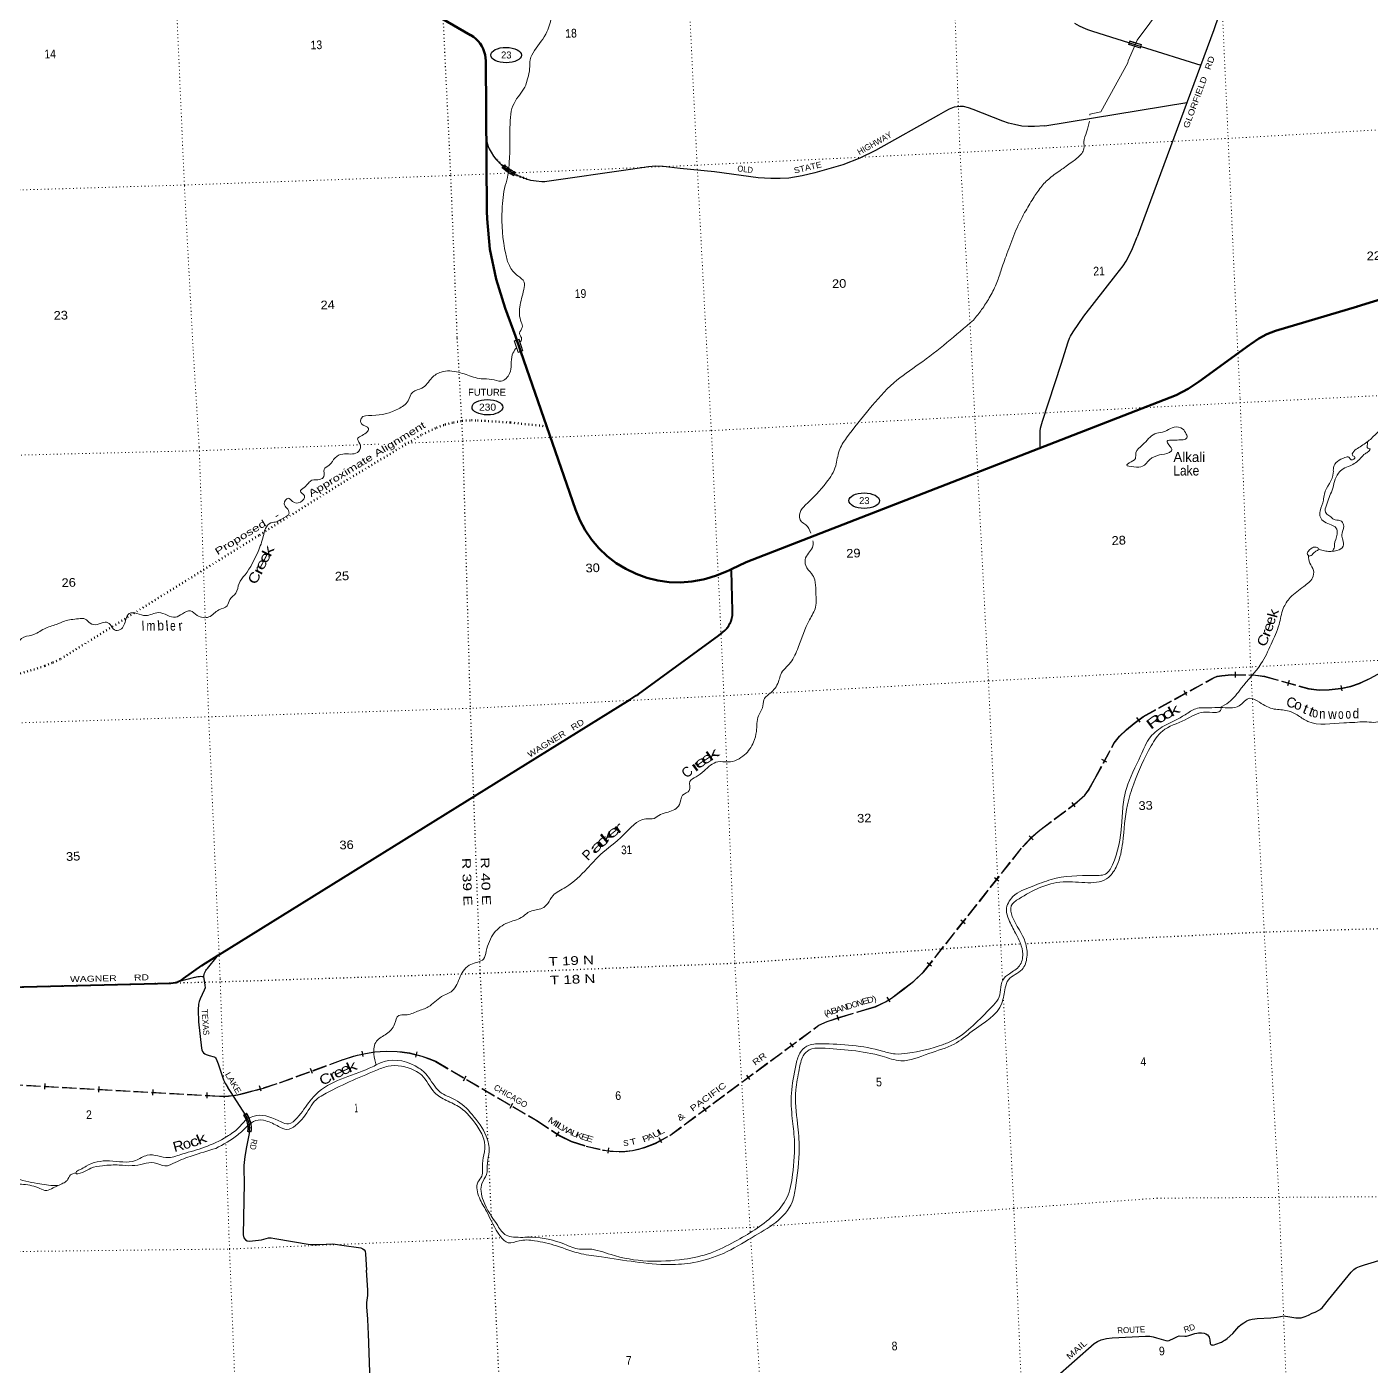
# Model space of a CAD drawing. Header units: feet. Extents: x 745759 to 1002271, y -170898 to 32007.
# Drawn here: x 783856 to 810881, y -144352 to -117429 of the extents above; entities that cross this region are included whole.
import ezdxf
from ezdxf.enums import TextEntityAlignment as Align

# ---------------------------------------------------------------- set-up
doc = ezdxf.new("R2010")
doc.units = ezdxf.units.FT
doc.header["$LTSCALE"] = 48
doc.header["$PDMODE"] = 32
doc.header["$PDSIZE"] = 24
doc.linetypes.add('DOTTED', pattern=[1.5, 0.3, -1.2])
doc.linetypes.add('LONG_DASHED', pattern=[7.5, 6, -1.5])
for name, color, linetype, lineweight in [('17', 7, 'Continuous', 25), ('23', 7, 'Continuous', 70), ('26', 7, 'Continuous', 40), ('29', 7, 'Continuous', 25), ('31', 7, 'Continuous', 13), ('39', 7, 'Continuous', 13), ('51', 7, 'DOTTED', 70), ('52', 7, 'Continuous', 25), ('59', 7, 'Continuous', 13), ('6', 7, 'DOTTED', 25), ('63', 7, 'Continuous', 25), ('7', 7, 'DOTTED', 13)]:
    doc.layers.add(name, color=color, linetype=linetype, lineweight=lineweight)
for name, color, linetype in [('27', 7, 'Continuous'), ('30', 7, 'Continuous'), ('41', 7, 'Continuous')]:
    doc.layers.add(name, color=color, linetype=linetype)

msp = doc.modelspace()

# ---------------------------------------------------------------- linework, layer by layer
at = {"layer": '17'}
for centre in [(793491.19, -117996.18), (800689.54, -126954.09)]:
    msp.add_ellipse(centre, major_axis=(-309.24, 1), ratio=0.500121, dxfattribs=at)
at = {"layer": '23'}
for points in [[(793676.9, -123646.65), (793473.11, -123081.86), (793288.68, -122497.68), (793166.33, -121897.42), (793107.39, -121287.67), (793102.66, -121134.95), (793081.56, -118114.27), (793078.14, -118051.81), (793068.21, -117990.06), (793051.88, -117929.68), (793029.32, -117871.34), (793000.8, -117815.68), (792966.61, -117763.3), (792927.13, -117714.79), (792882.79, -117670.66), (792834.09, -117631.42), (792781.56, -117597.48), (792777.94, -117595.42), (792185.32, -117253.39)], [(810598.43, -123049.79), (811584.09, -122746.61), (811718.67, -122717.95), (811855.51, -122703.51), (811993.11, -122703.46), (812129.96, -122717.8), (812264.56, -122746.35), (812395.44, -122788.83), (812521.16, -122844.75), (812538.24, -122853.84), (812563.4, -122867.22), (812588.24, -122882.02), (812608.22, -122893.92), (812655.15, -122924.98), (812724.66, -122972.4)], [(797995.82, -128342.28), (798020.82, -128330.52), (798319.28, -128190.17), (806842.79, -124880.9), (806963.26, -124829.99), (807199.8, -124707.48), (807422.23, -124560.92), (808429.71, -123828.89), (808468.39, -123798.64), (808622.61, -123695.54), (808786.76, -123609.12), (808959.04, -123540.34), (808960.9, -123539.71), (810605.3, -123048.11)], [(797995.82, -128342.28), (797970.82, -128354.64), (797933.29, -128373.21), (797723.76, -128459.58), (797506.34, -128523.58), (797449.74, -128537.73), (797224.59, -128578.56), (796996.4, -128595.63), (796767.68, -128588.75), (796540.93, -128558), (796318.63, -128503.72), (796103.23, -128426.49), (795897.08, -128327.18), (795702.44, -128206.86), (795521.45, -128066.86), (795356.08, -127908.7), (795208.14, -127734.12), (795079.27, -127545.04), (794970.87, -127343.52), (794884.12, -127131.78), (793786.68, -123963.58), (793676.62, -123645.85)]]:
    msp.add_lwpolyline(points, dxfattribs=at)
at = {"layer": '26'}
for points in [[(787700.52, -136093.59), (787726.42, -136077.38), (795984.98, -130952.1), (796108.19, -130873.51), (796152.75, -130840.34), (797768.52, -129667), (797850.63, -129600.12), (797887.74, -129563.48), (797912.81, -129538.73), (797934.48, -129513.8), (797942.96, -129504.04), (797969.37, -129466.3), (797977.76, -129451.17), (797991.57, -129426.24), (798001.88, -129401.17), (798013.37, -129373.23), (798029.48, -129318.3), (798039.75, -129261.98), (798044.09, -129204.9), (798043.73, -129168.49), (798020.82, -128362.05), (797995.82, -128342.28)], [(786899.55, -136620.29), (786930.08, -136607.22), (786970.24, -136584.79), (787003.42, -136561.72), (787372.71, -136298.79), (787700.52, -136093.59)], [(782448.95, -136762.51), (786752.93, -136651.98), (786798.74, -136647.82), (786843.86, -136638.91), (786887.8, -136625.32), (786899.55, -136620.29)]]:
    msp.add_lwpolyline(points, dxfattribs=at)
at = {"layer": '29'}
for p, q in [((807716.28, -117490.51), (806180.88, -121649.6)), ((804318.39, -119416.45), (807176.52, -118952.61))]:
    msp.add_line(p, q, dxfattribs=at)
for points in [[(807870, -116780.07), (807867.79, -116895.02), (807856.8, -117002.77), (807841.41, -117110.52), (807812.84, -117213.88), (807716.28, -117490.51)], [(804915.66, -117353.68), (805014.86, -117406.3), (805083, -117439.29), (805181.91, -117478.87), (805280.05, -117514.13)], [(805280.05, -117514.13), (806256.86, -117821.07), (807455.23, -118197.64)], [(804318.39, -119416.45), (804111.51, -119432.72), (803984.03, -119432.72), (803860.94, -119423.92), (803711.48, -119393.13), (803592.79, -119362.35), (803474.1, -119322.76), (802880.66, -119089.66), (802783.95, -119054.48), (802687.24, -119032.49), (802616.91, -119028.09), (802500.42, -119044.58), (802397.11, -119080.87), (802326.78, -119120.45), (802186.11, -119204.01), (800920.1, -119916.51), (800599.2, -120070.45), (800260.71, -120202.39)], [(793093.38, -119716.62), (793132.78, -119836.79), (793152.57, -119883.52), (793188.83, -119951.14), (793238.29, -120028.11), (793284.44, -120088.58), (793339.4, -120145.21), (793378.96, -120184.24), (793440.5, -120239.77), (793552.6, -120325.54), (793646.01, -120385.46), (793676.78, -120401.95), (793717.44, -120419)], [(800260.71, -120202.39), (799700.25, -120364.03), (799445.29, -120423.4), (799172.74, -120467.38), (799001.3, -120480.58), (798812.28, -120476.18), (798557.31, -120460.79), (797678.13, -120346.44), (796992.37, -120276.07), (796645.11, -120236.48), (796491.24, -120232.09), (796354.98, -120245.28), (795994.51, -120298.05), (794310.88, -120539.96)], [(794310.88, -120539.96), (794266.94, -120543.25), (794209.79, -120543.25), (794093.3, -120532.25), (793987.8, -120514.66), (793902.07, -120489.37), (793717.44, -120419)], [(805104.33, -123243.73), (805751.18, -122423.43), (805896.24, -122234.31), (805953.39, -122137.56), (806010.53, -122036.4), (806085.26, -121882.46), (806180.88, -121649.6)], [(804224.38, -125897.74), (804229, -125557), (804236, -125499), (804273, -125356), (804647, -124207), (804790, -123762), (804818, -123688), (804838, -123648), (804892, -123557), (805105.17, -123242.67)], [(787410.08, -136521.73), (787411.47, -136510.81), (787417.22, -136482.12), (787425.94, -136454.2), (787437.53, -136427.34), (787451.87, -136401.84), (787468.79, -136377.97), (787488.11, -136356.01), (787680.58, -136118.22), (787700.52, -136093.59)], [(786899.55, -136620.29), (787232.89, -136535.58), (787243.1, -136533.16), (787267.58, -136527.36), (787293.1, -136520.83), (787295.59, -136520.19), (787323.67, -136516.06), (787352.02, -136514.89), (787380.35, -136516.68), (787410.08, -136521.73)], [(787410.08, -136521.73), (787437, -136693), (787439, -136745), (787423, -136791), (787339, -136969), (787321, -137021), (787307, -137076), (787299, -137188), (787307, -137432), (787365, -137958), (787375, -137994), (787390, -138025), (787408, -138054), (787432, -138074), (787461, -138089), (787521, -138109), (787623, -138136), (787634, -138143), (787651, -138157), (787664, -138176), (787704, -138274), (787810, -138599), (787848, -138675), (787895.29, -138750.72)], [(788329.46, -139639.81), (788335, -139563), (788330, -139499), (788310, -139428), (788263, -139317), (787947.77, -138829.26), (787895.29, -138750.72)], [(788329.46, -139639.81), (788272, -139946), (788240, -140137), (788220, -140316), (788218, -140382), (788223, -140676), (788205, -141714), (788220, -141775), (788249, -141812), (788287, -141833), (788334, -141838), (788394, -141835), (788574, -141812), (788717, -141776), (788768, -141775), (788841, -141785), (789549, -141904), (789616, -141910), (789745, -141905), (789999, -141896), (790055, -141901), (790188, -141921), (790568, -141977), (790607, -141995), (790635, -142017), (790658, -142044), (790666, -142092), (790684, -142422)], [(810025, -143017), (810482, -142466), (810536, -142409), (810583, -142379), (810647, -142350), (810750, -142314), (811594, -142059), (811699, -142023), (811805, -141967), (811973.09, -141854.11)], [(790690.33, -143165.57), (790691, -143117), (790693, -143071), (790713, -142929), (790714, -142891), (790708, -142826), (790684, -142422)], [(790829.92, -146811.3), (790726.93, -143696.19), (790720.16, -143573.63), (790707.51, -143402.97), (790690.33, -143165.57)], [(807472, -143682), (807522, -143691), (807558, -143704), (807589, -143724), (807614, -143748), (807625, -143769), (807637, -143820), (807648, -143900), (807655, -143910), (807668, -143921), (807683, -143926), (807696, -143928), (807724, -143926), (807761, -143913), (807874, -143867), (807916, -143846), (807940, -143830), (807987, -143797), (808098, -143699), (808224, -143555), (808266, -143518), (808319, -143480), (808382, -143444), (808419, -143428), (808435, -143424), (808492, -143409), (808545, -143400), (808587, -143396), (808862, -143383), (808983, -143365), (809132, -143344), (809160, -143345), (809209, -143354), (809366, -143380), (809414, -143384), (809445, -143382), (809474, -143378), (809556, -143354), (809621, -143329), (809695, -143290), (809757, -143264), (809857, -143213), (809873, -143202), (809894, -143182), (809924, -143146), (810025, -143017)], [(804519, -144594), (805316, -143899), (805378, -143858), (805455, -143821), (805558, -143796), (805676, -143780), (806345, -143750), (806433, -143749), (806497, -143760), (806567, -143780), (806752, -143837), (806788, -143843), (806819, -143837), (806922, -143790), (806986, -143758), (807024, -143744), (807138, -143749), (807171, -143750), (807215, -143739), (807338, -143698), (807376, -143686), (807413, -143681), (807445, -143680), (807472, -143682)]]:
    msp.add_lwpolyline(points, dxfattribs=at)
at = {"layer": '29', "linetype": 'DOTTED', "lineweight": 100}
for centre, radius, start, end in [((794241.57, -119302.68), 1230.08, 220.3352, 254.3609), ((794159.71, -119427.5), 1082.03, 228.07248, 242.62848), ((787848.85, -139572.06), 485.84, 352.11777, 35.89011)]:
    msp.add_arc(centre, radius, start, end, dxfattribs=at)
at = {"layer": '29'}
msp.add_arc((787851.12, -139556.76), 485.5, 348.46302, 350.15, dxfattribs=at)
at = {"layer": '31'}
for p, q in [((806028.16, -117711.02), (806266.71, -117785.8)), ((806266.71, -117785.8), (806244.28, -117857.36)), ((793411.81, -120260.57), (793461.61, -120204.49)), ((793423.09, -120259.91), (793462.27, -120215.79)), ((793668.84, -120358.56), (793641.45, -120410.82)), ((793679.65, -120355.18), (793644.83, -120421.62)), ((788211.52, -139309.66), (788272.53, -139266.04)), ((788270.66, -139277.2), (788222.66, -139311.52)), ((788366.46, -139642.78), (788292.13, -139632.8)), ((788301.02, -139625.92), (788359.5, -139633.77))]:
    msp.add_line(p, q, dxfattribs=at)
msp.add_lwpolyline([(806244.28, -117857.36), (806005.73, -117782.58), (806028.16, -117711.02)], dxfattribs=at)
msp.add_lwpolyline([(806015.75, -117777.33), (806033.4, -117721.04), (806256.68, -117791.04), (806239.03, -117847.33)], close=True, dxfattribs=at)
for centre, radius, start, end in [((794159.72, -119427.5), 1044.53, 228.07237, 242.62836), ((794159.72, -119427.5), 1052.53, 228.49879, 242.2006), ((794159.71, -119427.5), 1119.53, 228.07257, 242.62858), ((794159.71, -119427.5), 1111.53, 228.49342, 242.2083), ((787850.49, -139571.24), 445.84, 352.11777, 35.89012), ((787850.49, -139571.24), 453.84, 353.07982, 34.90968), ((787850.5, -139571.24), 512.84, 352.99615, 34.98507), ((787850.5, -139571.24), 520.84, 352.11778, 35.89031)]:
    msp.add_arc(centre, radius, start, end, dxfattribs=at)
msp.add_point((793423.09, -120259.91), dxfattribs=at)
at = {"layer": '39'}
msp.add_line((805226.43, -119186.67), (805225.28, -119206.34), dxfattribs=at)
for points in [[(807846.08, -115308.68), (807752.29, -115335.72), (807321.75, -116046.7), (807283.43, -116108.38), (807169.15, -116251.07), (807106.89, -116319.56), (807053.88, -116426.04), (806959.8, -116634.58), (806175.85, -117693.38), (806120.81, -117820.67)], [(806120.81, -117820.67), (805993.85, -118114.29), (805990.97, -118150.66), (805450.41, -119139.19), (805226.43, -119186.67)]]:
    msp.add_lwpolyline(points, dxfattribs=at)
for points in [[(794510.07, -117001.43), (794419.76, -117201.79), (794311.26, -117527.66), (794061.49, -117906.42), (793974.63, -118088.53), (793964.25, -118270.21), (793925.85, -118456.82), (793884.04, -118599.21), (793676.67, -118918.17), (793594.6, -119124.31), (793570.22, -119372.93), (793554.56, -120153.22), (793531.64, -120356.1)], [(805221.71, -119321.75), (805161.18, -119543.39), (805107, -119740.58), (805107.3, -119877.59), (805063.96, -119971.67), (804889.8, -120130.39), (804661.4, -120292.86), (804423.32, -120467.73), (804239.99, -120654.95), (804085.96, -120877.51), (803915.79, -121163.04), (803719.26, -121570.32), (803557.5, -121994.61), (803435.49, -122339.05), (803343.13, -122601.94), (803204.82, -122876.38), (803051.23, -123113.02), (802888.04, -123322.47)], [(793531.64, -120356.1), (793526.23, -120403.99), (793474.51, -120615.2), (793409.49, -121106.92), (793481.85, -121997.22), (793555.58, -122228.59), (793727.15, -122434.66), (793851.88, -122559.62), (793846.52, -122708.9), (793767.06, -123062.05), (793759.38, -123201.33), (793794.68, -123363.41), (793816.28, -123473.54), (793759.43, -123586.18), (793781.26, -123642.37)], [(799618.43, -127605.54), (799519.67, -127442.43), (799430.6, -127377.45), (799399.23, -127191.42), (799506.33, -127046.29), (799933.3, -126584.65), (800117.73, -126253.28), (800184.59, -125952.67), (800335.49, -125691.07), (800792.18, -125113.5), (801284.92, -124582.84), (801795.63, -124204.51), (802888.04, -123322.47)], [(812756.04, -123428.54), (812731.22, -123411.39), (812628.11, -123451.65), (812522.54, -123532.28), (812372.89, -123566.31), (812288.74, -123680.34), (812169.22, -123920.58), (811909.32, -124174.35), (811747.03, -124349.82), (811604.55, -124568.81), (811413.28, -124775.61), (811230.43, -125199.54), (811146.07, -125412.23), (810994.15, -125595.35), (810821.35, -125759.15), (810607.49, -125902.39), (810512.28, -125990.68), (810504.02, -126037.31), (810555.98, -126079.58), (810479.46, -126130.89), (810433.14, -126078.33), (810354.99, -126087.42), (810202.96, -126163.83), (810125.07, -126283.65), (810121.24, -126392.53), (809940.55, -126820.4), (809921.26, -126945.99), (809857.16, -127161.92), (809859.98, -127286.65), (810077.32, -127441.26), (810174.28, -127501.91), (810197.27, -127627.86), (810144.77, -127831.26), (810126.47, -127930.64), (810111.41, -127957.4), (810189.95, -127958.36), (810317.4, -127870.84), (810314.5, -127744.1), (810292.44, -127642.27), (810331.97, -127467.57), (810290.04, -127372.56), (810281.69, -127364.83), (810160.01, -127341.39), (810072.15, -127280.33)], [(793781.26, -123642.37), (793803.23, -123706.92), (793771.98, -123772.96)], [(793693.25, -123886.2), (793681.92, -123900.93), (793614.16, -124022.37), (793593.49, -124216.47), (793562.24, -124396.89), (793390.98, -124548.54), (793202.5, -124515.63), (792988.68, -124503.83), (792832.36, -124469.66), (792534.71, -124372.55), (792184.3, -124368.1), (791999.5, -124482.02), (791796.33, -124693.32), (791614.14, -124770.9), (791518.42, -124949.81), (791327.21, -125106.26), (790790.92, -125239.95), (790577.81, -125298.6), (790584.1, -125409.09), (790726.52, -125500.19), (790679.63, -125588.6), (790505.34, -125714.19), (790564.98, -125850.8), (790503.64, -125982.06), (790205.03, -126015.85), (790052.92, -126090.25), (789933.99, -126241.87), (789830.51, -126324.44), (789828, -126467.5), (789747.77, -126527), (789587.37, -126543.33), (789433.97, -126688.25), (789354.44, -126765.85), (789436.33, -126853.26), (789354.74, -126981.28), (789197.42, -126973.33), (789110.28, -126906.25), (789025.98, -127016.26), (789083.67, -127102.6), (789127, -127206), (788975, -127327), (788880, -127376), (788761.09, -127401.1), (788650.81, -127516.15), (788608.49, -127670.83), (788503.6, -127976.94), (788241.84, -128442.21), (788121.83, -128618.04), (788056.88, -128811.86), (787935.01, -128939.43), (787881.63, -129068.37), (787717.69, -129149.26), (787515.89, -129292.04), (787281.11, -129258.92), (787142.79, -129169.68), (786981.94, -129226.29), (786841.73, -129296.2), (786504.04, -129204.67), (786246.71, -129265.05), (786065.89, -129221.77), (785912.83, -129219.68), (785848.85, -129334.94), (785730.18, -129544.94), (785619.79, -129553.28), (785530.86, -129439.96), (785428.49, -129395.63), (785267.33, -129444.21), (785127.4, -129417.45), (785029.59, -129334.68), (784892.45, -129327.95), (784610.46, -129375.2), (784449.92, -129439.85), (784207.76, -129527.83), (783959.18, -129658.34), (783748.32, -129722.94), (783648.09, -129837.6), (783533.84, -129850.11), (783352.7, -129798.78), (783182.42, -129871.87), (783002.25, -129949.38), (782855.73, -130116.17), (782905, -130192.78), (782875.75, -130373.12), (782744.83, -130474.88), (782505, -130524), (782330, -130622), (782200, -130645), (782035, -130622), (781778.84, -130744.49)], [(807164.38, -125615.91), (807089.83, -125510.09), (806923.39, -125474.3), (806771.12, -125544.67), (806685.71, -125574.18), (806534.13, -125610.3), (806287.05, -125831.36), (806152.43, -125993.66), (806140.72, -126106.88), (806017.29, -126194.25), (805970.61, -126236.34), (806110.93, -126273.15), (806287.64, -126262.22), (806427.44, -126129.92), (806625.08, -126035.63), (806824.35, -125983.55), (806872.96, -125939.37), (806816.5, -125832.85), (806781.38, -125757.71), (806899.42, -125739.01), (807052.17, -125733.05), (807152.12, -125715.05), (807184.03, -125655.42), (807164.38, -125615.91)], [(810072.15, -127280.33), (810033.82, -127253.69), (809964.77, -127185.91), (809981.43, -127044.32), (810037.74, -126887.08), (810094.67, -126745.93), (810222.2, -126400.67), (810317.41, -126312.39), (810458.09, -126254.55), (810667.53, -126101.4), (810760.58, -126009.18), (810827.28, -125964.29), (810857.41, -125910.77), (810814.74, -125900.35), (810805.52, -125818.16), (810812.12, -125766.93)], [(790880.2, -138300.06), (790833.37, -138078.39), (790885.7, -137818.62), (791089.43, -137673.75), (791246.84, -137476.33), (791332.76, -137303.84), (791467.18, -137292.56), (791709.82, -137216.65), (791925.86, -137129.69), (792191.64, -136924.01), (792408.6, -136808.83), (792568.54, -136520.7), (792782.44, -136274.76), (793035.97, -136168.22), (793092.27, -136010.98), (793253.11, -135642.28), (793523, -135438.45), (793794.77, -135335.23), (793977.09, -135209.32), (794216.25, -135147.64), (794327.15, -135048.67), (794433.86, -134893.5), (794688.99, -134724.48), (795119.23, -134347.27), (795388.25, -134068.98), (795846.16, -133678.62), (796298.52, -133352.9), (796465.1, -133340.36), (796593.02, -133264.9), (796748.08, -133214.55), (796975.69, -133062.71), (797038.95, -132877.01), (797174.05, -132779.12), (797187.21, -132599.41), (797308.4, -132506.09), (797470.86, -132386.99), (797745.54, -132203.11), (797955.03, -132207.02), (798285.62, -132063.24), (798464.97, -131808.58), (798523.04, -131592.89), (798565.15, -131277.14), (798643.57, -131119.04), (798673.44, -130954.78), (798824.6, -130803.91), (798976.36, -130564.42), (799012.11, -130448.26), (799206.15, -130209.13), (799361.37, -129903.07), (799591.49, -129348.43), (799710.47, -129094.11), (799715.71, -128761.68), (799695.31, -128547.03), (799627.94, -128418.78), (799515.11, -128260.09), (799513.06, -128103.12), (799658.78, -127863.87), (799658.35, -127761.02)], [(809621.12, -128057.47), (809650.13, -128208.96), (809722.3, -128357.16), (809701.86, -128504.94), (809527.43, -128678.87), (809256.24, -128900.87), (809115.77, -129119.78), (809029.67, -129443.29), (808869.92, -129840.14), (808665.87, -130236.71), (808270.14, -130725.32), (808021.39, -131006.85), (807848.18, -131108.24)], [(809836.82, -127935.9), (809799.01, -127895.09), (809700.52, -127898.93), (809636.14, -127951.78), (809598.52, -128019.7), (809640.58, -128066.38), (809709.45, -128025.43), (809769.73, -127970.73), (809836.82, -127935.9)], [(810124.21, -127968.45), (810051.66, -127973.83), (809946.52, -127961.82), (809891.71, -127949.86), (809836.82, -127935.9)], [(807848.18, -131108.24), (808047.93, -131120.58), (808227.42, -131077.34), (808444.99, -130925.89), (808635.33, -131007.06), (808932.45, -131142.45), (809201.47, -131176.25), (809418.73, -131276.5), (809610.4, -131391.84), (810330.02, -131418.14), (810555.2, -131411.36), (810751.94, -131397.65), (810932.38, -131409.95), (811262.96, -131287.1), (811638.6, -131111.36), (811856.87, -130978.01), (812029.47, -130653.14), (812200.02, -130431.04), (812398.65, -130310.54), (812560.47, -130123.01), (812768.95, -129841.04), (812883.95, -129743.93), (813034.26, -129636.66)], [(807848.18, -131108.24), (807623.07, -131117.02), (807358.08, -131135.42), (807143.37, -131256.55), (806721.28, -131480.41), (806446.06, -131702.57), (806247.43, -132082.81), (805960.82, -132738.32), (805892.51, -133105.43), (805865.77, -133473.94), (805680.27, -134277.51), (805567.92, -134442.98), (805302.01, -134489.59), (804449.6, -134569.16), (804064.52, -134709.02), (803679.91, -134913.3), (803549.35, -135180.15), (803599.19, -135375.53), (803730.45, -135646.26), (803877.6, -136067.38), (803812.2, -136301.48), (803609.09, -136462.43), (803475.16, -136590.48), (803428.45, -136787.61), (803383.36, -136974.61), (803250.67, -137134.83), (802477.37, -137801.27), (802265.5, -137892.09), (801563.48, -138060.43), (801310.47, -138076.34), (801060.69, -138019.64), (799823.09, -137872.61), (799539.01, -137917.93), (799395.58, -138060.44), (799316.49, -138305.15), (799227.52, -138866.36), (799243.13, -139373.15), (799285.62, -139794.33), (799248.56, -140500.5), (799135.75, -140966), (798857.8, -141325.18), (798090.94, -141846.39), (797598.74, -142079.03), (797070.1, -142202.34), (795601.15, -142110.66), (795153.99, -141999.24), (794966.76, -141998.49), (794663.01, -141899.6), (794007.51, -141762.08), (793638.93, -141756.33), (793492.58, -141719.75), (793322.07, -141527.07), (793033.04, -141028.93), (792987.38, -140837.41), (793005.35, -140677.65), (793097.05, -140498.89), (793114.54, -140274.71), (793149.64, -140037.76), (793089.25, -139726.01), (792808.83, -139293.98), (792465.12, -138995.3), (792161.2, -138840.04), (791898.5, -138501.95), (791737.98, -138359.22), (791038.5, -138229.46), (790807, -138333.12), (789721.5, -138838.58), (789551.33, -139018.38), (789288.91, -139362.86), (789118.33, -139480.26), (788969.9, -139441.75), (788479.76, -139311.88), (788258.13, -139399.02)], [(788292.19, -139523.41), (788459.53, -139413.34), (788663.15, -139421.51), (788917.13, -139534.42), (789084.51, -139594.33), (789256.56, -139515.14), (789542.95, -139165.69), (789669.21, -138995.66), (789808.48, -138901.63), (790874.28, -138407.01), (791116.6, -138323.06), (791647.24, -138407.05), (791796, -138505.95), (792050.89, -138850.38), (792288.57, -139010.24), (792567.91, -139154.39), (792902.04, -139517.87), (793041.42, -139790.3), (793057.19, -140041.37), (793014.2, -140282.66), (793001.75, -140532.82), (792924.02, -140656.66), (792954.26, -140969.58), (793095.41, -141235.9), (793378.8, -141744.33), (793534.68, -141871.14), (793750.58, -141832.51), (794062.5, -141830.41), (794505.4, -141935.95), (795000.57, -142091.8), (795407.67, -142156.46), (796770.35, -142310.68), (797261.91, -142269.36), (797860.65, -142084.92), (798436, -141764.47), (799241.92, -141056.49), (799309.17, -140765.93), (799382.99, -139969.73), (799350, -139481.74), (799315.48, -138798.5), (799384.08, -138387.08), (799466.02, -138112.06), (799582.25, -137994.77), (799828.45, -137958.99), (800442.26, -138007.52), (801052.52, -138120.63), (801428.48, -138212.68), (801986.49, -138068.08), (802498.49, -137878.97), (802862.83, -137619.11), (803458.83, -137052.21), (803523.52, -136747.66), (803589.72, -136586.01), (803863.47, -136378.01), (803960.49, -136128.57), (803928.71, -135827.79), (803667.2, -135312.47), (803644.95, -135101.92), (803802.37, -134956.84), (804206.61, -134739.72), (804690.96, -134616.12), (805603.35, -134526.16), (805771.18, -134286.05), (805886.15, -133824.49), (805981.55, -133065.71), (806108.29, -132648), (806459.18, -131885.28), (806685.13, -131586.52), (807141.31, -131359.32), (807509.77, -131206.01), (807751.5, -131210.67), (807837.07, -131185.19), (807869.29, -131133.59), (807848.18, -131108.24)], [(788258.13, -139399.02), (788109.08, -139563.93), (787878.3, -139738.05), (787427.61, -139950.94), (787212.96, -140021.73), (786989.95, -140084.8), (786704.96, -140158.34), (786276.45, -140112.64), (786041.01, -140218.47), (785515.89, -140224.87), (785045.07, -140333.84), (784934.77, -140396.54), (784855.94, -140439.88), (784841.03, -140470.67), (784971.36, -140457.53), (785145.19, -140372.22), (785376.77, -140322.91), (785714.43, -140309.74), (785970.54, -140321.9), (786202.6, -140284.65), (786417.19, -140264.2), (786633.04, -140328.26), (786839.57, -140255.77), (787180.67, -140123.67), (787653.96, -139974.32)], [(787653.96, -139974.32), (788094.43, -139705.45), (788292.19, -139523.41)], [(784839.75, -140468.84), (784735.83, -140509), (784663.58, -140618.54), (784581.27, -140676.11), (784482.41, -140722.25)], [(784480.4, -140722.33), (784292.94, -140715.55), (784116.76, -140688.2), (783649.42, -140575.55), (783568.48, -140564.62), (783556.59, -140621.46), (783618.99, -140673.39), (783791.08, -140698.89), (784114.23, -140778.9), (784254.78, -140821.74), (784383.63, -140770.4), (784482.41, -140722.25)]]:
    msp.add_spline(points, degree=3, dxfattribs=at)
at = {"layer": '51'}
msp.add_lwpolyline([(781780.51, -130821.13), (783257, -130546), (783723, -130425), (783996, -130349), (784220, -130273), (784381, -130210), (784536, -130133), (788531, -127644), (790168, -126613), (791800, -125625), (792089, -125489), (792262, -125425), (792433, -125382), (792608, -125350), (792796, -125337), (792915, -125341), (793580, -125384), (794305.07, -125460.11)], dxfattribs=at)
at = {"layer": '52'}
msp.add_ellipse((793114.7, -125075.28), major_axis=(309.24, -1), ratio=0.500121, dxfattribs=at)
at = {"layer": '59'}
for points in [[(793730.09, -123976.24), (793651.56, -123738.89), (793751.25, -123705.91), (793829.77, -123943.26)], [(793746.16, -123716.01), (793661.66, -123743.97), (793735.17, -123966.13), (793819.66, -123938.17)]]:
    msp.add_lwpolyline(points, close=True, dxfattribs=at)
at = {"layer": '6'}
msp.add_line((793136.37, -140153.37), (793189.89, -141318.72), dxfattribs=at)
for points in [[(790570.99, -77910.63), (790741.17, -82831.77), (790978.68, -88194.01), (791209.78, -93544.36), (791425.68, -98923.41), (791581.93, -104262.06), (791847.74, -109691.9), (792115.55, -115057.19), (792373.17, -120418.78), (792503.16, -123689.51)], [(792503.16, -123689.51), (792616.44, -125754.65), (792768.27, -131128.8), (792966.79, -136460.86), (793120.01, -139797.04)], [(813241.39, -135498.22), (808731.83, -135628.31), (803943.69, -135862.46)], [(803812.48, -135868.87), (803435.84, -135887.29), (798089.79, -136256.95), (792966.79, -136460.86), (787741.81, -136630.5), (782448.95, -136762.51), (781985.16, -136791.29)], [(793194.74, -141424.22), (793211.22, -141783.08), (793456.64, -147079.08), (793704.94, -152397.12), (793904.29, -157698.95), (794108.68, -163026.75), (794319.1, -168354.32), (794360.1, -169452.79)]]:
    msp.add_lwpolyline(points, dxfattribs=at)
at = {"layer": '63'}
for p, q in [((808153.24, -130505.96), (808153.87, -130395.35)), ((807177.14, -130871.25), (807123.79, -130774.35)), ((809207.87, -130671.55), (809237.23, -130564.91)), ((810301.41, -130776.76), (810277.47, -130668.77)), ((806237.77, -131405.03), (806172.33, -131315.85)), ((805566.44, -132211.91), (805469.07, -132159.44)), ((804934.29, -133106.97), (804867.87, -133018.53)), ((804083.82, -133771.02), (804004.16, -133694.29)), ((803394.02, -134604.66), (803307.27, -134536.03)), ((802719.1, -135457.82), (802632.35, -135389.19)), ((802044.18, -136310.97), (801957.43, -136242.35)), ((801213.23, -137030.74), (801153.69, -136937.52)), ((800181.2, -137401.51), (800147.09, -137296.29)), ((790620.11, -138128.79), (790596.61, -138020.7)), ((791674.42, -138143.74), (791700.94, -138036.36)), ((799267.53, -137941.56), (799201.76, -137852.63)), ((789595.88, -138471.05), (789557.99, -138367.13)), ((792632.89, -138614.17), (792688.75, -138518.71)), ((798392.91, -138588.42), (798327.13, -138499.49)), ((784219, -138781.02), (784225.17, -138670.58)), ((785305.15, -138841.7), (785311.32, -138731.27)), ((786391.29, -138902.39), (786397.47, -138791.95)), ((787477.44, -138963.08), (787483.61, -138852.64)), ((788563.3, -138826.98), (788535.32, -138719.97)), ((793571.77, -139163.62), (793627.63, -139068.16)), ((797518.28, -139235.27), (797452.51, -139146.34)), ((794494.65, -139733.87), (794555.4, -139641.44)), ((795545.22, -140071.63), (795556.45, -139961.59)), ((796622.26, -139861.54), (796569.34, -139764.41))]:
    msp.add_line(p, q, dxfattribs=at)
at = {"layer": '63', "linetype": 'LONG_DASHED'}
for points in [[(782048.43, -138609.16), (787737, -138927), (787912, -138924), (788115, -138892), (788616, -138761), (788933, -138659), (790222, -138189), (790427, -138122), (790501, -138103), (790662, -138068), (790854, -138036), (790958, -138028), (791092, -138023), (791303, -138028), (791402, -138039), (791546, -138060), (791797, -138122), (791939, -138172), (792073, -138228), (794103, -139416), (794567, -139721), (794798, -139833), (795098, -139932), (795429, -140009), (795762, -140043), (796033, -140020), (796282, -139957), (796492, -139875), (796782, -139717), (799781, -137499), (799945, -137425), (800201, -137342), (800653, -137206), (800917, -137126), (801119, -137031), (801238, -136955), (801465, -136786), (801687, -136613), (801888, -136427), (803876, -133914), (804059, -133724), (804223, -133578), (804970, -133017), (805128, -132874), (805197, -132782), (805328, -132548), (805717, -131826), (805823, -131693), (805966, -131560), (806117, -131431), (806301, -131296), (807714, -130518), (807789, -130489), (807880, -130473), (808073, -130455), (808425, -130457), (808554, -130463), (808735, -130489), (809625, -130734), (809836, -130762), (810039, -130756), (810279, -130730), (810473, -130687), (810648, -130628), (810869, -130525), (811076, -130409)], [(782048.66, -138605.07), (787737.08, -138922.9), (787911.64, -138919.91), (788017, -138911), (788094, -138900), (788156, -138886), (788267, -138855), (788614.85, -138757.06), (788931.67, -138655.12), (790220.66, -138185.12), (790425.85, -138118.06), (790500.05, -138099.01), (790661.23, -138063.97), (790853.5, -138031.93), (790957.77, -138023.91), (791091.97, -138018.9), (791303.28, -138023.91), (791402.52, -138034.93), (791546.79, -138055.97), (791798.18, -138118.07), (791940.47, -138168.17), (792074.83, -138224.32), (794105.16, -139412.52), (794569.03, -139717.43), (794799.54, -139829.19), (795099.11, -139928.05), (795429.68, -140004.95), (795583, -140032), (795762.04, -140038.88), (795877, -140037), (796032.32, -140015.94), (796160, -139989), (796280.75, -139953.09), (796490.27, -139871.28), (796779.79, -139713.54), (799778.91, -137495.44), (799943.52, -137421.17), (800199.78, -137338.09), (800651.81, -137202.08), (800915.53, -137122.16), (801117.02, -137027.4), (801235.67, -136951.62), (801462.52, -136782.74), (801684.34, -136609.87), (801884.98, -136424.21), (803872.91, -133911.3), (804056.16, -133721.04), (804220.4, -133574.82), (804967.39, -133013.83), (805124.96, -132871.22), (805193.56, -132779.76), (805324.41, -132546.03), (805713.56, -131823.73), (805819.98, -131690.21), (805963.27, -131556.94), (806114.45, -131427.78), (806298.79, -131292.54), (807712.26, -130514.28), (807787.9, -130485.03), (807879.45, -130468.93), (808072.82, -130450.9), (808425.11, -130452.9), (808554.39, -130458.91), (808735.84, -130484.98), (809625.82, -130729.97), (809836.21, -130757.89), (810038.72, -130751.91), (810278.33, -130725.95), (810471.9, -130683.04), (810646.47, -130624.19), (810867.13, -130521.35), (811073.7, -130405.59)]]:
    msp.add_lwpolyline(points, dxfattribs=at)
at = {"layer": '7'}
for points in [[(802813.66, -123326.09), (802615.42, -119953.44), (802423.04, -114617.97), (802263.19, -109229.06), (801949.77, -103693.95), (801742.25, -98389.19), (801527.92, -92995.99), (801276.96, -87654.33), (801092.24, -82306.52), (800923.35, -77544.12)], [(795583.46, -77733.53), (795746.14, -82586.71), (795962.59, -87919.39), (796213.49, -93259.04), (796403.88, -98659.05), (796620.9, -104009.86), (796861.46, -109468.71), (797068.05, -114807.76), (797330.96, -120209.48), (797504.25, -123516.01)], [(787196.1, -123873.56), (787022.21, -120608.45), (786789.29, -115264.2), (786578.17, -109909.18), (786286.27, -104482.19), (786095.71, -99140.62), (785910.51, -93841.18), (785679.53, -88494.85), (785494.5, -83136.98), (785295.67, -78091.86)], [(807815.91, -115443.22), (808005.76, -119671.84), (808162.93, -123138.52)], [(793677.24, -120363.73), (797330.96, -120209.48), (802615.42, -119953.44), (808005.76, -119671.84), (812669.48, -119405.79)], [(781432.9, -120771.87), (781689.56, -120768.7), (787022.21, -120608.45), (792373.17, -120418.78), (793677.24, -120363.73)], [(808162.93, -123138.52), (808246.88, -124909.37), (808456.67, -130220.85), (808731.83, -135628.31), (809027.97, -140934.41), (809234.68, -146270.18), (809449.97, -151619.71), (809513.62, -152973.94)], [(803470.43, -136583.54), (803435.84, -135887.29), (803183.73, -130503.1), (802913.44, -125260.27), (802813.66, -123326.09)], [(797504.25, -123516.01), (797616.45, -125545.47), (797867.11, -130801.14), (798089.79, -136256.95), (798393.97, -141562.75), (798400.09, -141657.47)], [(787851.99, -139750.15), (787741.7, -136556.15), (787511.06, -131297.68), (787319.85, -125874.87), (787196.1, -123873.56)], [(791447.58, -125797.59), (792616.44, -125754.65), (797616.45, -125545.47), (802913.44, -125260.27), (808246.99, -124983.72), (811379.5, -124823.66)], [(781618.5, -126111.48), (781942.54, -126080.5), (787319.96, -125949.22), (790941.6, -125816.18)], [(812024.73, -130113.27), (808456.78, -130295.2), (803183.84, -130577.45), (797867.22, -130875.49), (792768.27, -131128.8), (787585.41, -131297.57), (782155.29, -131468.39), (781804.63, -131478.36)], [(804910.22, -168492.11), (804890.85, -167937.82), (804635.58, -162543.54), (804398.72, -157208.95), (804145.93, -151826.65), (803918.17, -146415.19), (803695.22, -141108.39), (803490.23, -136982.19)], [(788510.73, -157626.77), (788380.31, -152540.44), (788141.05, -147195.87), (787929.59, -141997.21), (787856.37, -139876.81)], [(798794.85, -141534.01), (803695.33, -141182.74), (806577.85, -140975.64), (813436, -140930.73)], [(793926.3, -141750.09), (798393.97, -141562.75), (798558.08, -141550.99)], [(782166.87, -142106.56), (782626.04, -142061.18), (787929.59, -141997.21), (793136.87, -141783.19), (793390.57, -141772.55)], [(798408.41, -141786.35), (798731.13, -146784.69), (798864.01, -152085.09), (799076.22, -157458.9), (799311.69, -162809.66), (799553.11, -168158.16), (799553.11, -168158.16)]]:
    msp.add_lwpolyline(points, dxfattribs=at)

# ---------------------------------------------------------------- texts
at = {"layer": '17'}
for p in [(793494.09, -118064.49), (800692.44, -127022.4)]:
    msp.add_text('23', height=140, dxfattribs=at).set_placement(p, align=Align.CENTER)
at = {"layer": '27'}
for s, rotation, width, p in [('WAGNER   RD', 31.824, 1.2, (793966.57, -132122.35)), ('WAGNER      RD', 1.471, 1.3, (784724.81, -136634.04))]:
    msp.add_text(s, height=120, rotation=rotation, dxfattribs=dict(at, width=width)).set_placement(p)
at = {"layer": '30'}
for s, rotation, width, p in [('GLORFIELD   RD', 69.738, 1.2, (807210.47, -119477.58)), ('OLD', 352.589, 0.95, (798134.56, -120330.36)), ('STATE', 13.167, 1.1, (799290.83, -120378.73)), ('LAKE', 300.486, 1.15, (787833.91, -138484.66)), ('RD', 260.489, 0.9, (788373, -139780.61)), ('MAIL', 41.089, 1.3, (804817.08, -144226.17))]:
    msp.add_text(s, height=120, rotation=rotation, dxfattribs=dict(at, width=width)).set_placement(p)
for s, rotation, p in [('HIGHWAY', 29.37, (800592.7, -120009.33)), ('TEXAS', 273.878, (787369.64, -137179.61)), ('ROUTE', 2.568, (805779.81, -143695.58)), ('RD', 18.435, (807136, -143683.01))]:
    msp.add_text(s, height=120, rotation=rotation, dxfattribs=at).set_placement(p)
at = {"layer": '41'}
msp.add_text('Alkali', height=200, dxfattribs=at).set_placement((806906.08, -126176.37))
at = {"layer": '41', "width": 0.9}
msp.add_text('Lake', height=200, dxfattribs=at).set_placement((806904.02, -126448))
at = {"layer": '41'}
for s, rotation, width, p in [('e', 63.381, 1.4, (788723.14, -128137.51)), ('k', 64.089, 1.55, (788795.35, -128008.53)), ('r', 62.011, 1.6, (788597.02, -128400.78)), ('e', 61.782, 1.45, (788650.75, -128277.24)), ('C', 63.493, 1.25, (788516.63, -128546.71)), ('k', 74.773, 1.25, (809007.28, -129243.02)), ('I', 1.886, 0.8, (786194.01, -129565.41)), ('m', 359.775, 0.8, (786349.56, -129566.64)), ('b', 3.867, 0.9, (786551.56, -129561.31)), ('e', 1.146, 0.75, (786793.23, -129566.51)), ('e', 69.819, 1.2, (808903.88, -129527.07)), ('e', 75.107, 1.05, (808949.74, -129386.36)), ('C', 65.965, 1.2, (808799.54, -129801.51)), ('r', 67.502, 1.4, (808859.61, -129653.67)), ('k', 29.388, 1.65, (806962.27, -131251.74)), ('t', 337.599, 1.15, (809527.34, -131228.68)), ('R', 36.887, 1.65, (806576.63, -131469.76)), ('o', 29.876, 1.45, (806698.43, -131392.76)), ('c', 30.962, 1.7, (806833.85, -131317.75)), ('t', 338.587, 1.15, (809646.19, -131281.55)), ('o', 355.364, 0.8, (809750.34, -131311.29)), ('n', 358.545, 0.85, (809899.28, -131336.22)), ('w', 1.174, 0.9, (810105.31, -131342.87)), ('o', 1.704, 0.75, (810274.77, -131340.92)), ('o', 2.591, 0.75, (810425.39, -131335.05)), ('d', 0.732, 0.9, (810576.08, -131329.62)), ('e', 35.808, 1.7, (797453.67, -132287.53)), ('e', 33.734, 1.6, (797572.39, -132212.32)), ('k', 34.421, 1.85, (797696.25, -132133.25)), ('r', 36.827, 1.9, (797360.16, -132365.69)), ('e', 38.744, 1.8, (795694.08, -133689.12)), ('r', 37.737, 1.95, (795806.14, -133609.44)), ('c', 41.329, 2.1, (795483.96, -133874.77)), ('k', 39.555, 2.05, (795588.54, -133775.23)), ('a', 43.436, 2.05, (795376.09, -133970.54)), ('e', 24.89, 1.35, (790161.46, -138533.46)), ('e', 24.145, 1.3, (790296.76, -138470.51)), ('k', 24.145, 1.5, (790425.85, -138418.32)), ('C', 25.791, 1.25, (789900.96, -138664.46)), ('r', 25.791, 1.5, (790050.2, -138594.63)), ('k', 22.48, 1.45, (787401.37, -139871.84)), ('R', 14.997, 1.15, (786929.48, -140021.05)), ('o', 15.889, 1.1, (787096.09, -139974.2)), ('c', 18.249, 1.3, (787248.95, -139928.25))]:
    msp.add_text(s, height=200, rotation=rotation, dxfattribs=dict(at, width=width)).set_placement(p, align=Align.CENTER)
for s, rotation, p in [('l', 4.81, (786682.86, -129570.48)), ('r', 6.719, (786955.73, -129564.33)), ('C', 346.353, (809254.15, -131108.36)), ('o', 346.737, (809392.94, -131152.19)), ('C', 42.133, (797195.46, -132480.13)), ('P', 45.973, (795199.77, -134139.29))]:
    msp.add_text(s, height=200, rotation=rotation, dxfattribs=at).set_placement(p, align=Align.CENTER)
at = {"layer": '52'}
msp.add_text('FUTURE', height=140, dxfattribs=at).set_placement((793107.6, -124843.86), align=Align.CENTER)
at = {"layer": '52', "width": 1.1}
msp.add_text('230', height=140, dxfattribs=at).set_placement((793117.41, -125143.59), align=Align.CENTER)
at = {"layer": '52'}
for s, width, p in [(' Approximate Alignment', 1.4, (790696.46, -126197.75)), ('Proposed   -', 1.45, (788320.46, -127667.74))]:
    msp.add_text(s, height=140, rotation=31.335, dxfattribs=dict(at, width=width)).set_placement(p, align=Align.CENTER)
at = {"layer": '6'}
for s, rotation, width, p in [('R 39 E', 272.132, 1.35, (792601.91, -134137.26)), ('R 40 E', 272.132, 1.35, (792975.82, -134126.65)), ('T 19 N', 2.279, 1.3, (794346.95, -136306.6)), ('T 18 N', 2.279, 1.3, (794375.52, -136682.02))]:
    msp.add_text(s, height=175, rotation=rotation, dxfattribs=dict(at, width=width)).set_placement(p)
at = {"layer": '63'}
for s, rotation, width, p in [('N', 16.746, 1.1, (800618.99, -137105.84)), ('E', 16.859, 1.3, (800728.31, -137069.43)), ('D', 16.859, 1.15, (800829.6, -137043.71)), (')', 25.187, 1.15, (800921.08, -137011.51)), ('(', 24.284, 1.1, (799938.22, -137316.68)), ('A', 17.963, 1.15, (799991.99, -137300.33)), ('B', 17.963, 1.3, (800102.96, -137263.95)), ('A', 16.746, 1.15, (800199.72, -137233.68)), ('N', 16.746, 1.1, (800307.29, -137198.72)), ('D', 16.746, 1.15, (800406.12, -137171.57)), ('RR', 36.486, 1.3, (798618.29, -138224.48)), ('&   PACIFIC', 36.486, 1.35, (797455.75, -139083.37)), ('M', 326.682, 1.35, (794395.35, -139482.09)), ('I', 326.682, 1.85, (794482.25, -139539.21)), ('L', 327.682, 1.6, (794557.1, -139584.72)), ('W', 329.682, 1.15, (794659.47, -139643.67)), ('A', 334.134, 1.35, (794743.33, -139688.38)), ('U', 337.134, 1.2, (794849.87, -139732.95)), ('K', 341.737, 1.2, (794943.61, -139770.87)), ('E', 341.737, 1.35, (795049.36, -139807.42)), ('E', 341.737, 1.35, (795157.37, -139839.04)), ('P', 21.329, 1.35, (796321.63, -139829.77)), ('A', 21.329, 1.25, (796413.34, -139795.07)), ('U', 28.583, 1.35, (796541.66, -139734.2)), ('L', 28.583, 1.5, (796634.75, -139680.84)), ('T', 14.197, 1.3, (796058.42, -139897.78))]:
    msp.add_text(s, height=120, rotation=rotation, dxfattribs=dict(at, width=width)).set_placement(p, align=Align.CENTER)
for s, rotation, p in [('O', 16.746, (800516.42, -137135.8)), ('CHICAGO', 329.663, (793553.49, -138973.8)), ('S', 4.851, (795903.13, -139925.47))]:
    msp.add_text(s, height=120, rotation=rotation, dxfattribs=at).set_placement(p, align=Align.CENTER)
at = {"layer": '7'}
for s, rotation, width, p in [('18', 1.836, 0.9, (794681.47, -117648.78)), ('13', 1.836, 0.9, (789561.9, -117882.16)), ('14', 1.836, 0.9, (784209.03, -118065.57)), ('22', 1.836, 1.1, (810794.75, -122123.29)), ('21', 1.836, 0.9, (805296.44, -122428.5)), ('20', 1.836, 1.1, (800046.11, -122681.44)), ('24', 1.836, 1.1, (789763.42, -123109.59)), ('19', 1.836, 0.9, (794871.34, -122882.4)), ('23', 1.836, 1.1, (784397.54, -123318.59)), ('28', 2.234, 1.1, (805667.52, -127843.62)), ('29', 2.234, 1.1, (800332.98, -128102.04)), ('30', 2.234, 1.1, (795091.35, -128397.83)), ('26', 2.234, 1.1, (784557.58, -128692.67)), ('25', 2.234, 1.1, (790051.54, -128560.85)), ('33', 2.234, 1.1, (806207.54, -133173.64)), ('32', 2.234, 1.1, (800551.21, -133429.13)), ('35', 2.234, 1.1, (784646.77, -134196.17)), ('36', 2.234, 1.1, (790143.71, -133965.28)), ('31', 2.234, 0.85, (795806.06, -134063.48)), ('4', 2.234, 0.9, (806246.19, -138320.04)), ('5', 2.234, 0.9, (800931.81, -138730.17)), ('6', 2.234, 0.9, (795687.95, -139003.6)), ('1', 2.234, 0.45, (790442.81, -139250.35)), ('2', 2.234, 0.9, (785049.68, -139386.56)), ('8', 2.234, 0.9, (801244.44, -144036.52)), ('9', 2.234, 0.9, (806618.59, -144137.17)), ('7', 2.234, 0.9, (795902.35, -144325.84))]:
    msp.add_text(s, height=175, rotation=rotation, dxfattribs=dict(at, width=width)).set_placement(p)

doc.saveas('drawing.dxf')
